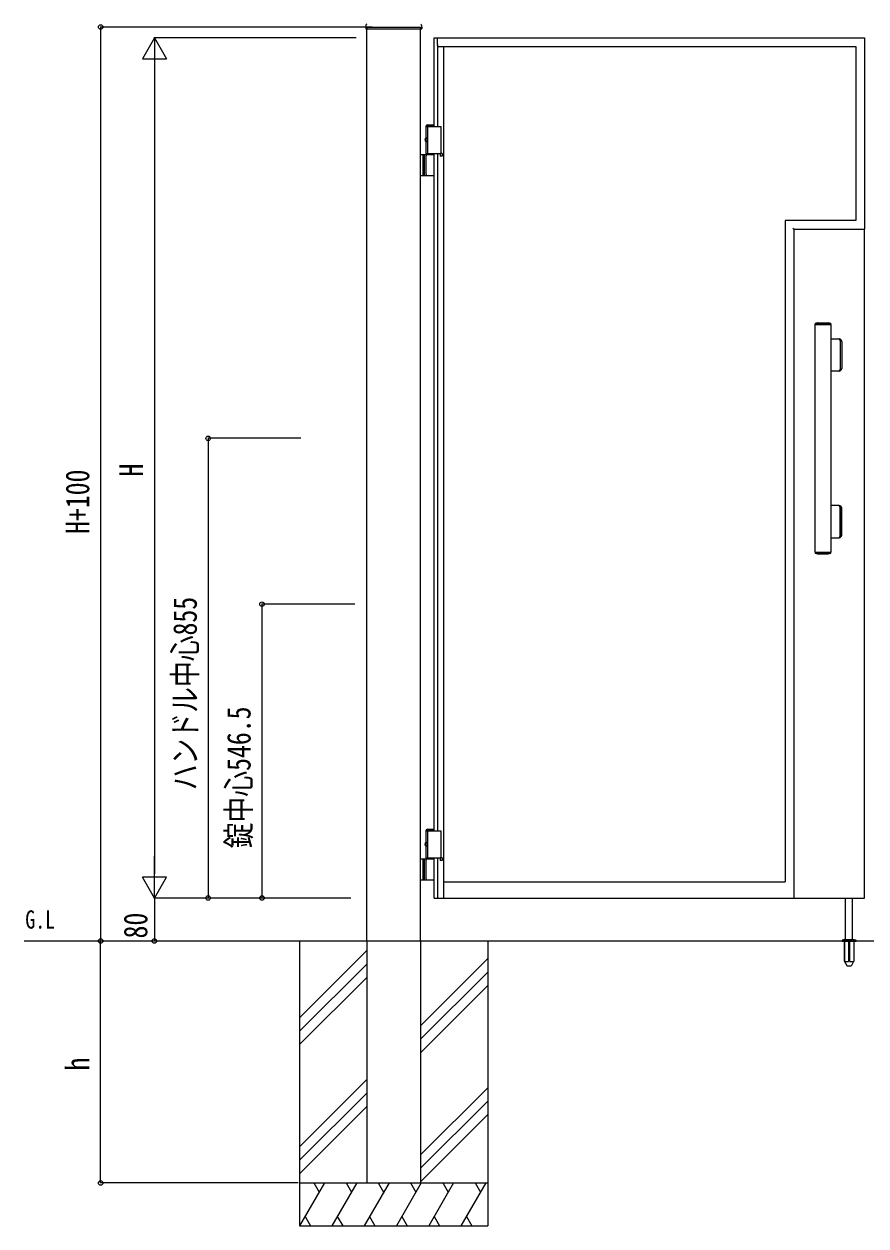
# Model space of a CAD drawing. Units: millimetres, scale not verified. Extents: x -4205 to 4205, y -2970 to 2970.
# Drawn here: x -1570 to -5, y -658 to 1578 of the extents above; entities that cross this region are included whole.
import ezdxf
from ezdxf.enums import TextEntityAlignment as Align

# ---------------------------------------------------------------- set-up
doc = ezdxf.new("R2010")
doc.units = ezdxf.units.MM
doc.header["$LTSCALE"] = 10
for name, color, linetype in [('0-1_USER1', 3, 'Continuous'), ('0-4_YKK_A1', 4, 'Continuous'), ('0-5_YKK_D', 6, 'Continuous')]:
    doc.layers.add(name, color=color, linetype=linetype)
doc.styles.add('ＭＳ ゴシック', font='')
doc.styles.get('ＭＳ ゴシック').set_extended_font_data('MS Gothic')

msp = doc.modelspace()

# ---------------------------------------------------------------- linework, layer by layer
at = {"layer": '0-4_YKK_A1'}
for p, q in [((-934.73, 1576.02), (-935.08, 1569.36)), ((-934.58, 1568.83), (-831.38, 1568.83)), ((-932.98, 1572.33), (-932.98, 1568.83)), ((-932.98, -127.67), (-932.98, 1568.83)), ((-832.98, -127.67), (-832.98, 1568.83)), ((-831.23, 1576.02), (-830.88, 1569.36)), ((-807.98, 1552.33), (-7.98, 1552.33)), ((-807.98, 1387.33), (-807.98, 1552.33)), ((-7.98, 1552.33), (-7.98, 1196.49)), ((-801.73, 1539.97), (-801.53, 1537.86)), ((-801.28, 1536.33), (-801.53, 1537.86)), ((-801.28, 1536.33), (-23.98, 1536.33)), ((-801.28, 1387.33), (-801.28, 1536.33)), ((-789.97, -47.67), (-789.98, 1536.33)), ((-820.48, 1390.33), (-822.48, 1388.33)), ((-822.48, 1365.83), (-822.48, 1388.33)), ((-822.48, 1388.33), (-807.98, 1388.33)), ((-822.48, 1387.33), (-795.48, 1387.33)), ((-820.48, 1390.33), (-807.98, 1390.33)), ((-820.48, 1387.33), (-820.48, 1337.33)), ((-795.48, 1387.33), (-795.48, 1337.33)), ((-822.08, 1365.83), (-822.38, 1365.83)), ((-822.48, 1337.33), (-822.48, 1358.83)), ((-822.48, 1334.33), (-822.48, 1348.33)), ((-822.08, 1358.83), (-822.38, 1358.83)), ((-807.97, 1334.33), (-832.98, 1334.33)), ((-828.98, 1334.33), (-828.98, 1296.33)), ((-826.48, 1334.33), (-826.48, 1296.33)), ((-822.48, 1337.33), (-795.48, 1337.33)), ((-822.48, 1297.83), (-822.48, 1332.83)), ((-807.97, 77.33), (-807.97, 1337.33)), ((-801.27, 77.33), (-801.28, 1337.33)), ((-796.43, 1337.33), (-796.43, 1332.33)), ((-793.03, 1337.33), (-796.43, 1337.33)), ((-793.03, 1332.33), (-796.43, 1332.33)), ((-793.04, 1337.33), (-793.04, 1332.33)), ((-832.98, 1296.33), (-807.97, 1296.33)), ((-140.68, 1198.5), (-138.69, 1196.51)), ((-138.67, 1196.49), (-7.98, 1196.49)), ((-99.98, 1018.83), (-99.98, 595.83)), ((-99.98, 1018.83), (-69.98, 1018.83)), ((-99.68, 1018.83), (-99.68, 1020.2)), ((-71.26, 1020.64), (-98.7, 1020.64)), ((-94.73, 1022.33), (-75.23, 1022.33)), ((-70.28, 1020.2), (-70.28, 1018.83)), ((-69.98, 1018.83), (-69.98, 595.83)), ((-69.98, 992.33), (-54.53, 992.33)), ((-53.18, 989.83), (-53.18, 934.83)), ((-52.03, 934.83), (-52.03, 989.83)), ((-49.98, 987.33), (-49.98, 937.33)), ((-54.53, 932.33), (-69.98, 932.33)), ((-54.53, 682.33), (-69.98, 682.33)), ((-53.18, 624.83), (-53.18, 679.83)), ((-52.03, 679.83), (-52.03, 624.83)), ((-49.98, 627.33), (-49.98, 677.33)), ((-69.98, 622.33), (-54.53, 622.33)), ((-99.98, 595.83), (-69.98, 595.83)), ((-99.68, 595.83), (-99.68, 594.46)), ((-71.26, 594.02), (-98.7, 594.02)), ((-94.73, 592.33), (-75.23, 592.33)), ((-70.28, 594.46), (-70.28, 595.83)), ((-820.48, 80.33), (-822.48, 78.33)), ((-822.48, 55.83), (-822.48, 78.33)), ((-822.48, 78.33), (-807.98, 78.33)), ((-822.48, 77.33), (-795.48, 77.33)), ((-820.48, 80.33), (-807.98, 80.33)), ((-820.48, 77.33), (-820.48, 27.33)), ((-795.48, 77.33), (-795.48, 27.33)), ((-822.48, 27.33), (-822.48, 48.83)), ((-822.08, 55.83), (-822.38, 55.83)), ((-822.08, 48.83), (-822.38, 48.83)), ((-807.97, 24.33), (-832.98, 24.33)), ((-828.98, 24.33), (-828.98, -13.67)), ((-826.48, 24.33), (-826.48, -13.67)), ((-822.48, 24.33), (-822.48, 38.33)), ((-822.48, 27.33), (-795.48, 27.33)), ((-822.48, -12.17), (-822.48, 22.83)), ((-807.97, -47.67), (-807.97, 27.33)), ((-801.27, -47.67), (-801.27, 27.33)), ((-796.43, 27.33), (-796.43, 22.33)), ((-793.03, 27.33), (-796.43, 27.33)), ((-793.04, 27.33), (-793.04, 22.33)), ((-793.03, 22.33), (-796.43, 22.33)), ((-832.98, -13.67), (-807.97, -13.67)), ((-789.97, -17.67), (-155.18, -17.67)), ((-807.97, -47.67), (-699.68, -47.67)), ((-699.68, -47.67), (-138.67, -47.67)), ((-42.98, -124.67), (-42.98, -47.67)), ((-29.98, -124.67), (-29.98, -47.67)), ((1373.02, -127.67), (-1570.45, -127.67)), ((-1057.98, -127.67), (-1057.98, -657.67)), ((-932.98, -127.67), (-932.98, -577.67)), ((-832.98, -127.67), (-832.98, -577.67)), ((-707.98, -127.67), (-707.98, -657.67)), ((-49.48, -126.83), (-49.48, -127.67)), ((-49.48, -127.67), (-23.48, -127.67)), ((-49.19, -126.13), (-23.77, -126.13)), ((-45.48, -124.67), (-48.82, -125.89)), ((-45.73, -127.67), (-45.73, -164.7)), ((-45.48, -124.67), (-27.48, -124.67)), ((-45.17, -127.67), (-45.17, -165.67)), ((-37.48, -127.67), (-37.48, -165.67)), ((-35.48, -127.67), (-35.48, -165.67)), ((-27.79, -127.67), (-27.79, -165.67)), ((-27.48, -124.67), (-24.14, -125.89)), ((-27.23, -127.67), (-27.23, -164.7)), ((-23.48, -126.83), (-23.48, -127.67)), ((-932.98, -145.46), (-1057.98, -270.46)), ((-932.98, -170.46), (-1057.98, -295.46)), ((-707.98, -160.46), (-832.98, -285.46)), ((-45.73, -164.7), (-40.84, -173.17)), ((-45.17, -165.67), (-37.48, -165.67)), ((-39.97, -173.67), (-32.99, -173.67)), ((-37.48, -164.7), (-35.48, -164.7)), ((-35.48, -165.67), (-27.79, -165.67)), ((-27.23, -164.7), (-32.12, -173.17)), ((-932.98, -195.46), (-1057.98, -320.46)), ((-707.98, -185.46), (-832.98, -310.46)), ((-707.98, -210.46), (-832.98, -335.46)), ((-932.98, -385.46), (-1057.98, -510.46)), ((-707.98, -400.46), (-832.98, -525.46)), ((-932.98, -410.46), (-1057.98, -535.46)), ((-932.98, -435.46), (-1057.98, -560.46)), ((-707.98, -425.46), (-832.98, -550.46)), ((-707.98, -450.46), (-832.98, -575.46)), ((-1057.98, -577.67), (-707.98, -577.67)), ((-1011.79, -577.67), (-1057.98, -657.67)), ((-1031.79, -577.67), (-1021.79, -594.99)), ((-951.79, -577.67), (-997.98, -657.67)), ((-971.79, -577.67), (-961.79, -594.99)), ((-891.79, -577.67), (-937.98, -657.67)), ((-932.98, -577.67), (-832.98, -577.67)), ((-911.79, -577.67), (-901.79, -594.99)), ((-831.79, -577.67), (-877.98, -657.67)), ((-851.79, -577.67), (-841.79, -594.99)), ((-771.79, -577.67), (-817.98, -657.67)), ((-791.79, -577.67), (-781.79, -594.99)), ((-711.79, -577.67), (-757.98, -657.67)), ((-731.79, -577.67), (-721.79, -594.99)), ((-1047.98, -640.35), (-1037.98, -657.67)), ((-987.98, -640.35), (-977.98, -657.67)), ((-927.98, -640.35), (-917.98, -657.67)), ((-867.98, -640.35), (-857.98, -657.67)), ((-807.98, -640.35), (-797.98, -657.67)), ((-747.98, -640.35), (-737.98, -657.67)), ((-1057.98, -657.67), (-707.98, -657.67))]:
    msp.add_line(p, q, dxfattribs=at)
for points in [[(-932.98, 1572.33), (-832.98, 1572.33), (-832.98, 1568.83)], [(-801.73, 1539.97), (-801.73, 1548.67), (-801.53, 1550.8)], [(-23.98, 1536.33), (-23.98, 1212.33), (-155.18, 1212.33), (-155.18, -17.67)], [(-823.82, 1362.68), (-824.86, 1362.68), (-824.89, 1362.68)], [(-823.82, 1361.98), (-824.86, 1361.98), (-824.89, 1361.98)], [(-138.67, -47.67), (-138.67, 1196.49), (-138.69, 1196.51)], [(-138.67, -47.67), (-7.98, -47.67), (-7.98, 1196.49)], [(-823.82, 52.68), (-824.86, 52.68), (-824.89, 52.68)], [(-823.82, 51.98), (-824.86, 51.98), (-824.89, 51.98)]]:
    msp.add_lwpolyline(points, dxfattribs=at)
for centre, radius, start, end in [((-934.58, 1569.33), 0.5, 177, 270), ((-932.73, 1575.91), 2, 99.0011, 177), ((-833.23, 1575.91), 2, 3, 80.9989), ((-831.38, 1569.33), 0.5, 270, 3), ((-824.86, 1362.88), 0.2, 270, 353.73071), ((-824.86, 1361.78), 0.2, 6.26929, 90), ((-824.16, 1362.98), 0.3, 171.7266, 270), ((-824.16, 1361.68), 0.3, 90, 188.2734), ((-820.98, 1332.83), 1.5, 90, 180), ((-820.98, 1297.83), 1.5, 180, 270), ((-98.88, 1020.2), 0.8, 110.76843, 180), ((-84.98, 983.55), 40, 104.21682, 110.76843), ((-94.73, 1022.03), 0.3, 90, 104.21682), ((-94.73, 1022.03), 0.3, 61.29529, 90), ((-84.98, 1039.83), 20, 241.29529, 250.4307), ((-91.58, 1021.27), 0.3, 250.4307, 279.9206), ((-84.98, 983.55), 38, 80.0794, 99.9206), ((-78.38, 1021.27), 0.3, 260.0794, 289.5693), ((-84.98, 1039.83), 20, 289.5693, 298.70471), ((-75.23, 1022.03), 0.3, 90, 118.70471), ((-75.23, 1022.03), 0.3, 75.78318, 90), ((-84.98, 983.55), 40, 69.23157, 75.78318), ((-71.08, 1020.2), 0.8, 0, 69.23157), ((-55.68, 989.83), 2.5, 0, 90), ((-54.98, 987.33), 5, 0, 90), ((-54.53, 989.83), 2.5, 0, 90), ((-55.68, 934.83), 2.5, 270, 0), ((-54.98, 937.33), 5, 270, 0), ((-54.53, 934.83), 2.5, 270, 0), ((-55.68, 679.83), 2.5, 0, 90), ((-54.98, 677.33), 5, 0, 90), ((-54.53, 679.83), 2.5, 0, 90), ((-54.98, 627.33), 5, 270, 0), ((-55.68, 624.83), 2.5, 270, 0), ((-54.53, 624.83), 2.5, 270, 0), ((-98.88, 594.46), 0.8, 180, 249.23157), ((-84.98, 631.11), 40, 249.23157, 255.78318), ((-94.73, 592.63), 0.3, 255.78318, 270), ((-94.73, 592.63), 0.3, 270, 298.70471), ((-84.98, 574.82), 20, 109.5693, 118.70471), ((-91.58, 593.39), 0.3, 80.0794, 109.5693), ((-84.98, 631.11), 38, 260.0794, 279.9206), ((-78.38, 593.39), 0.3, 70.4307, 99.9206), ((-84.98, 574.82), 20, 61.29529, 70.4307), ((-75.23, 592.63), 0.3, 241.29529, 270), ((-75.23, 592.63), 0.3, 270, 284.21682), ((-84.98, 631.11), 40, 284.21682, 290.76843), ((-71.08, 594.46), 0.8, 290.76843, 0), ((-824.86, 52.88), 0.2, 270, 353.73071), ((-824.86, 51.78), 0.2, 6.26929, 90), ((-824.16, 52.98), 0.3, 171.7266, 270), ((-824.16, 51.68), 0.3, 90, 188.2734), ((-820.98, 22.83), 1.5, 90, 180), ((-820.98, -12.17), 1.5, 180, 270), ((-48.48, -126.83), 1, 110, 180), ((-24.48, -126.83), 1, 0, 70), ((-39.97, -172.67), 1, 210, 270), ((-32.99, -172.67), 1, 270, 330)]:
    msp.add_arc(centre, radius, start, end, dxfattribs=at)
for centre, major_axis, ratio, start_param, end_param in [((-822.38, 1362.33), (0, 3.5), 0.719672, 0, 3.1415927), ((-822.17, 1362.33), (0, 3.5), 0.719672, 1.13314, 1.4193149), ((-821.99, 1362.33), (0, 3.5), 0.719672, 1.1606932, 1.37143), ((-824.6, 1362.33), (0, -1.51), 0.518824, 2.7494123, 2.9530823), ((-822.08, 1362.33), (0, -3.5), 0.256692, 0, 3.1415927), ((-822.17, 1362.33), (0, 3.5), 0.719672, 1.7222778, 2.0084526), ((-821.99, 1362.33), (0, 3.5), 0.719672, 1.7701627, 1.9808995), ((-824.6, 1362.33), (0, -1.51), 0.518824, 0.1885104, 0.3921803), ((-824.71, 1362.33), (0, -3.5), 0.256692, 1.4706289, 1.6709637), ((-822.38, 52.33), (0, 3.5), 0.719672, 0, 3.1415927), ((-822.17, 52.33), (0, 3.5), 0.719672, 1.13314, 1.4193149), ((-822.17, 52.33), (0, 3.5), 0.719672, 1.7222778, 2.0084526), ((-821.99, 52.33), (0, 3.5), 0.719672, 1.1606932, 1.37143), ((-821.99, 52.33), (0, 3.5), 0.719672, 1.7701627, 1.9808995), ((-824.6, 52.33), (0, -1.51), 0.518824, 2.7494123, 2.9530823), ((-824.6, 52.33), (0, -1.51), 0.518824, 0.1885104, 0.3921803), ((-824.71, 52.33), (0, -3.5), 0.256692, 1.4706289, 1.6709637), ((-822.08, 52.33), (0, -3.5), 0.256692, 0, 3.1415927)]:
    msp.add_ellipse(centre, major_axis=major_axis, ratio=ratio, start_param=start_param, end_param=end_param, dxfattribs=at)
at = {"layer": '0-5_YKK_D'}
for p, q in [((-922.98, 1572.33), (-1429, 1572.33)), ((-1428, 1572.33), (-1428, -127.67)), ((-1328, 1552.33), (-1350.5, 1513.36)), ((-952.98, 1552.33), (-1329, 1552.33)), ((-1328, 1552.33), (-1305.5, 1513.36)), ((-1328, 1552.33), (-1328, 1474.39)), ((-1350.5, 1513.36), (-1305.5, 1513.36)), ((-1328, 1507.33), (-1328, -2.67)), ((-1055.56, 807.33), (-1229, 807.33)), ((-1228, 807.33), (-1228, -47.67)), ((-955.56, 498.83), (-1129, 498.83)), ((-1128, 498.83), (-1128, -47.67)), ((-1328, -47.67), (-1328, 30.27)), ((-1328, -47.67), (-1350.5, -8.7)), ((-1305.5, -8.7), (-1350.5, -8.7)), ((-1328, -47.67), (-1305.5, -8.7)), ((-965.47, -47.67), (-1329, -47.67)), ((-965.47, -47.67), (-1329, -47.67)), ((-1328, -47.67), (-1328, -127.67)), ((-962.97, -47.67), (-1229, -47.67)), ((-962.97, -47.67), (-1129, -47.67)), ((-1060.48, -127.67), (-1429, -127.67)), ((-1052.62, -127.67), (-1429, -127.67)), ((-1428, -577.67), (-1428, -127.67)), ((-1222.98, -127.67), (-1329, -127.67)), ((-1060.48, -577.67), (-1429, -577.67))]:
    msp.add_line(p, q, dxfattribs=at)
for centre in [(-1428, 1572.33), (-1228, 807.33), (-1128, 498.83), (-1228, -47.67), (-1128, -47.67), (-1428, -127.67), (-1428, -127.67), (-1328, -127.67), (-1428, -577.67)]:
    msp.add_circle(centre, 4.25, dxfattribs=at)

# ---------------------------------------------------------------- texts
at = {"layer": '0-1_USER1', "style": 'ＭＳ ゴシック', "width": 0.8}
msp.add_text('G.L', height=33.99, dxfattribs=at).set_placement((-1568.18, -114.84), align=Align.BOTTOM_LEFT)
at = {"layer": '0-5_YKK_D', "style": 'ＭＳ ゴシック', "width": 0.8}
for s, p in [('H+100', (-1436, 629.53)), ('H', (-1336, 736.33)), ('ハンドル中心855', (-1236, 152.63)), ('錠中心546.5', (-1136, 44.78)), ('80', (-1328, -122.87)), ('h', (-1436, -368.67))]:
    msp.add_text(s, height=43.99, rotation=90, dxfattribs=at).set_placement(p, align=Align.BOTTOM_LEFT)

doc.saveas('drawing.dxf')
